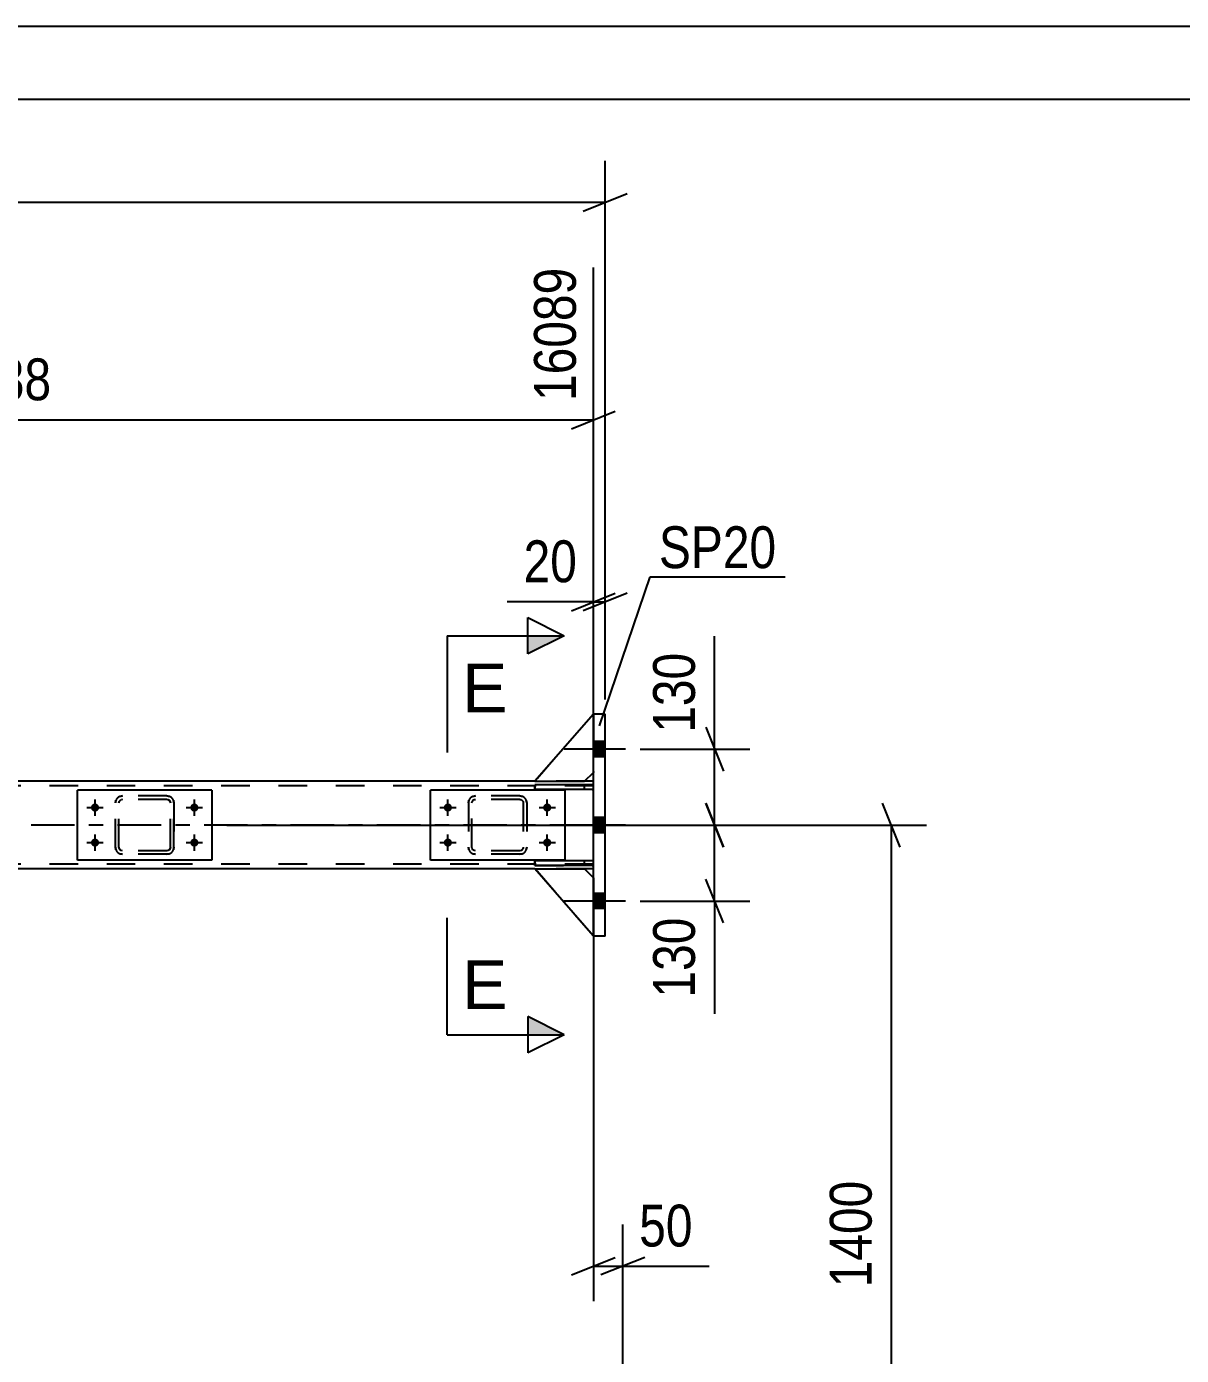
# Model space of a CAD drawing. Header units: millimetres. Extents: x -777 to 412, y -850 to -9.
# Drawn here: x -105.6 to -26.5, y -100.5 to -9.5 of the extents above; entities that cross this region are included whole.
import ezdxf

# ---------------------------------------------------------------- set-up
doc = ezdxf.new("R2010")
doc.units = ezdxf.units.MM
doc.linetypes.add('DXK_LINE_DOT2', pattern=[3.9198, 1.9599, -1.9599])
doc.linetypes.add('DXK_LINE_DOT3', pattern=[5.9187, 2.979, -0.9799, 0.9799, -0.9799])
doc.styles.add('Arial', font='ARIAL.TTF', dxfattribs={"height": 0.2})
doc.styles.add('Arial Narrow', font='ARIALN.TTF', dxfattribs={"height": 0.2})

# ---------------------------------------------------------------- blocks, each defined once
blk = doc.blocks.new('Unknown-570390744-1132')
at = {"color": 5, "linetype": 'Continuous'}
for p, q in [((412.086, -9.498), (-776.914, -9.498)), ((407.086, -14.498), (-771.914, -14.498))]:
    blk.add_line(p, q, dxfattribs=at)
blk = doc.blocks.new('Part-570390744-2735 - 2615')
at = {"color": 2, "linetype": 'Continuous'}
for p, q in [((-70.749, -61.743), (-70.749, -61.423)), ((-66.749, -61.423), (-70.749, -61.423)), ((-66.749, -61.743), (-70.749, -61.743)), ((-66.749, -61.743), (-66.749, -61.423))]:
    blk.add_line(p, q, dxfattribs=at)
at = {"color": 7, "linetype": 'DXK_LINE_DOT2'}
blk.add_line((-67.349, -61.743), (-67.349, -61.423), dxfattribs=at)
blk = doc.blocks.new('Part-570390744-2696 - 2615')
at = {"color": 7, "linetype": 'DXK_LINE_DOT2'}
for p, q in [((-66.749, -61.503), (-670.067, -61.503)), ((-67.349, -61.183), (-70.749, -61.183)), ((-66.749, -67.183), (-66.749, -61.183)), ((-66.749, -66.863), (-670.067, -66.863)), ((-67.349, -67.183), (-70.749, -67.183))]:
    blk.add_line(p, q, dxfattribs=at)
at = {"color": 2, "linetype": 'Continuous'}
for p, q in [((-70.749, -61.183), (-172.87, -61.183)), ((-66.749, -61.183), (-67.349, -61.183)), ((-70.749, -67.183), (-125.44, -67.183)), ((-66.749, -67.183), (-67.349, -67.183))]:
    blk.add_line(p, q, dxfattribs=at)
at = {"color": 7, "linetype": 'DXK_LINE_DOT3'}
blk.add_line((-66.749, -64.183), (-670.067, -64.183), dxfattribs=at)
blk = doc.blocks.new('Part-570390744-2850 - 2615')
at = {"color": 7, "linetype": 'DXK_LINE_DOT2'}
for p, q in [((-99.467, -62.663), (-99.431, -62.479)), ((-99.431, -62.479), (-99.467, -62.663)), ((-99.467, -65.703), (-99.467, -62.663)), ((-99.467, -62.663), (-99.467, -62.663)), ((-99.467, -65.703), (-99.467, -62.663)), ((-99.227, -62.663), (-99.209, -62.571)), ((-99.209, -62.571), (-99.227, -62.663)), ((-99.227, -65.703), (-99.227, -62.663)), ((-99.227, -62.663), (-99.227, -62.663)), ((-99.227, -65.703), (-99.227, -62.663)), ((-99.209, -62.571), (-99.157, -62.493)), ((-99.157, -62.493), (-99.209, -62.571)), ((-99.171, -62.219), (-98.987, -62.183)), ((-98.987, -62.183), (-99.171, -62.219)), ((-99.157, -62.493), (-99.079, -62.441)), ((-98.987, -62.423), (-99.079, -62.441)), ((-95.947, -62.183), (-98.987, -62.183)), ((-95.947, -62.423), (-98.987, -62.423)), ((-95.947, -62.183), (-95.764, -62.219)), ((-95.764, -62.219), (-95.947, -62.183)), ((-95.855, -62.441), (-95.947, -62.423)), ((-95.855, -62.441), (-95.778, -62.493)), ((-95.778, -62.493), (-95.855, -62.441)), ((-95.778, -62.493), (-95.725, -62.571)), ((-95.725, -62.571), (-95.778, -62.493)), ((-95.725, -62.571), (-95.707, -62.663)), ((-95.707, -62.663), (-95.725, -62.571)), ((-95.707, -65.703), (-95.707, -62.663)), ((-95.707, -62.663), (-95.707, -62.663)), ((-95.707, -65.703), (-95.707, -62.663)), ((-95.504, -62.479), (-95.467, -62.663)), ((-95.467, -62.663), (-95.504, -62.479)), ((-95.467, -65.703), (-95.467, -62.663)), ((-95.467, -62.663), (-95.467, -62.663)), ((-95.467, -62.663), (-95.467, -65.703)), ((-99.467, -65.703), (-99.467, -65.703)), ((-99.431, -65.886), (-99.467, -65.703)), ((-99.467, -65.703), (-99.431, -65.886)), ((-99.227, -65.703), (-99.227, -65.703)), ((-99.209, -65.794), (-99.227, -65.703)), ((-99.227, -65.703), (-99.209, -65.794)), ((-99.157, -65.872), (-99.209, -65.794)), ((-99.209, -65.794), (-99.157, -65.872)), ((-98.987, -66.183), (-99.171, -66.146)), ((-99.171, -66.146), (-98.987, -66.183)), ((-99.079, -65.924), (-99.157, -65.872)), ((-99.157, -65.872), (-99.079, -65.924)), ((-98.987, -65.943), (-99.079, -65.924)), ((-95.947, -65.943), (-98.987, -65.943)), ((-95.947, -66.183), (-98.987, -66.183)), ((-95.855, -65.924), (-95.947, -65.943)), ((-95.764, -66.146), (-95.947, -66.183)), ((-95.947, -66.183), (-95.764, -66.146)), ((-95.778, -65.872), (-95.855, -65.924)), ((-95.725, -65.794), (-95.778, -65.872)), ((-95.778, -65.872), (-95.725, -65.794)), ((-95.707, -65.703), (-95.725, -65.794)), ((-95.725, -65.794), (-95.707, -65.703)), ((-95.707, -65.703), (-95.707, -65.703)), ((-95.467, -65.703), (-95.504, -65.886)), ((-95.504, -65.886), (-95.467, -65.703)), ((-95.467, -65.703), (-95.467, -65.703))]:
    blk.add_line(p, q, dxfattribs=at)
for centre, start, end in [((-98.987, -62.663), 112.5, 157.5), ((-98.987, -62.663), 112.5, 157.5), ((-95.947, -62.663), 22.5, 67.5), ((-95.947, -62.663), 22.5, 67.5), ((-98.987, -65.703), 202.5, 247.5), ((-98.987, -65.703), 202.5, 247.5), ((-95.947, -65.703), 292.5, 337.5), ((-95.947, -65.703), 292.5, 337.5)]:
    blk.add_arc(centre, 0.48, start, end, dxfattribs=at)
blk = doc.blocks.new('Part-570390744-3134 - 2615')
at = {"color": 2, "linetype": 'Continuous'}
for p, q in [((-66.749, -56.583), (-70.749, -61.183)), ((-67.349, -61.183), (-66.749, -60.583)), ((-70.749, -61.183), (-67.349, -61.183))]:
    blk.add_line(p, q, dxfattribs=at)
at = {"color": 7, "linetype": 'DXK_LINE_DOT2'}
blk.add_line((-66.749, -56.583), (-66.749, -60.583), dxfattribs=at)
blk = doc.blocks.new('Part-570390744-2815 - 2615')
at = {"color": 2, "linetype": 'Continuous'}
for p, q in [((-66.749, -71.783), (-66.749, -56.583)), ((-65.949, -56.583), (-66.749, -56.583)), ((-65.949, -71.783), (-65.949, -56.583)), ((-65.949, -71.783), (-66.749, -71.783))]:
    blk.add_line(p, q, dxfattribs=at)
blk = doc.blocks.new('Part-570390744-3152 - 2615')
at = {"color": 2, "linetype": 'Continuous'}
for p, q in [((-70.749, -67.183), (-67.349, -67.183)), ((-66.749, -71.783), (-70.749, -67.183)), ((-67.349, -67.183), (-66.749, -67.783))]:
    blk.add_line(p, q, dxfattribs=at)
at = {"color": 7, "linetype": 'DXK_LINE_DOT2'}
blk.add_line((-66.749, -67.783), (-66.749, -71.783), dxfattribs=at)
blk = doc.blocks.new('Part-570390744-2891 - 2615')
at = {"color": 2, "linetype": 'Continuous'}
for p, q in [((-68.709, -61.782), (-77.909, -61.782)), ((-77.909, -66.582), (-77.909, -61.782)), ((-68.709, -61.782), (-68.709, -66.582)), ((-68.709, -66.582), (-77.909, -66.582))]:
    blk.add_line(p, q, dxfattribs=at)
blk = doc.blocks.new('Part-570390744-3099 - 2615')
at = {"color": 2, "linetype": 'Continuous'}
for p, q in [((-70.749, -66.943), (-70.749, -66.623)), ((-66.749, -66.623), (-70.749, -66.623)), ((-66.749, -66.943), (-70.749, -66.943)), ((-66.749, -66.943), (-66.749, -66.623))]:
    blk.add_line(p, q, dxfattribs=at)
at = {"color": 7, "linetype": 'DXK_LINE_DOT2'}
blk.add_line((-67.349, -66.943), (-67.349, -66.623), dxfattribs=at)
blk = doc.blocks.new('Bolt-570390744-2964 - 2615')
at = {"linetype": 'Continuous'}
for points in [[(-76.709, -62.702, -1), (-76.709, -63.262, -1)], [(-69.909, -62.702, -1), (-69.909, -63.262, -1)], [(-76.709, -65.102, -1), (-76.709, -65.662, -1)], [(-69.909, -65.102, -1), (-69.909, -65.662, -1)]]:
    blk.add_hatch(color=1, dxfattribs=at).paths.add_polyline_path(points)
at = {"color": 1, "linetype": 'Continuous'}
for p, q in [((-76.709, -63.542), (-76.709, -62.422)), ((-69.909, -63.542), (-69.909, -62.422)), ((-77.269, -62.982), (-76.149, -62.982)), ((-70.469, -62.982), (-69.349, -62.982)), ((-77.269, -65.382), (-76.149, -65.382)), ((-76.709, -65.942), (-76.709, -64.822)), ((-70.469, -65.382), (-69.349, -65.382)), ((-69.909, -65.942), (-69.909, -64.822))]:
    blk.add_line(p, q, dxfattribs=at)
blk = doc.blocks.new('Bolt-570390744-2965 - 2615')
at = {"linetype": 'Continuous'}
for points in [[(-100.867, -62.703, -1), (-100.867, -63.263, -1)], [(-94.067, -62.703, -1), (-94.067, -63.263, -1)], [(-100.867, -65.103, -1), (-100.867, -65.663, -1)], [(-94.067, -65.103, -1), (-94.067, -65.663, -1)]]:
    blk.add_hatch(color=1, dxfattribs=at).paths.add_polyline_path(points)
at = {"color": 1, "linetype": 'Continuous'}
for p, q in [((-100.867, -63.543), (-100.867, -62.423)), ((-94.067, -63.543), (-94.067, -62.423)), ((-101.427, -62.983), (-100.307, -62.983)), ((-94.627, -62.983), (-93.507, -62.983)), ((-101.427, -65.383), (-100.307, -65.383)), ((-100.867, -65.943), (-100.867, -64.823)), ((-94.627, -65.383), (-93.507, -65.383)), ((-94.067, -65.943), (-94.067, -64.823))]:
    blk.add_line(p, q, dxfattribs=at)
blk = doc.blocks.new('Part-570390744-3135 - 2615')
at = {"color": 7, "linetype": 'DXK_LINE_DOT2'}
for p, q in [((-66.749, -56.583), (-70.749, -61.183)), ((-66.749, -60.583), (-66.749, -56.583)), ((-67.349, -61.183), (-66.749, -60.583)), ((-70.749, -61.183), (-67.349, -61.183))]:
    blk.add_line(p, q, dxfattribs=at)
blk = doc.blocks.new('Part-570390744-2996 - 2615')
at = {"color": 7, "linetype": 'DXK_LINE_DOT2'}
for p, q in [((-75.309, -62.662), (-75.272, -62.478)), ((-75.272, -62.478), (-75.309, -62.662)), ((-75.309, -62.662), (-75.309, -65.702)), ((-75.069, -62.662), (-75.05, -62.57)), ((-75.069, -65.702), (-75.069, -62.662)), ((-75.05, -62.57), (-74.998, -62.492)), ((-75.012, -62.218), (-74.829, -62.182)), ((-74.829, -62.182), (-75.012, -62.218)), ((-74.998, -62.492), (-74.92, -62.44)), ((-74.92, -62.44), (-74.829, -62.422)), ((-71.789, -62.182), (-74.829, -62.182)), ((-71.789, -62.422), (-74.829, -62.422)), ((-71.789, -62.182), (-71.605, -62.218)), ((-71.605, -62.218), (-71.789, -62.182)), ((-71.789, -62.422), (-71.697, -62.44)), ((-71.697, -62.44), (-71.619, -62.492)), ((-71.619, -62.492), (-71.567, -62.57)), ((-71.567, -62.57), (-71.549, -62.662)), ((-71.549, -62.662), (-71.549, -65.702)), ((-71.345, -62.478), (-71.309, -62.662)), ((-71.309, -62.662), (-71.345, -62.478)), ((-71.309, -62.662), (-71.309, -65.702)), ((-75.272, -65.885), (-75.309, -65.702)), ((-75.309, -65.702), (-75.272, -65.885)), ((-75.05, -65.793), (-75.069, -65.702)), ((-74.998, -65.871), (-75.05, -65.793)), ((-74.829, -66.182), (-75.012, -66.145)), ((-75.012, -66.145), (-74.829, -66.182)), ((-74.92, -65.923), (-74.998, -65.871)), ((-74.829, -65.942), (-74.92, -65.923)), ((-71.789, -65.942), (-74.829, -65.942)), ((-71.789, -66.182), (-74.829, -66.182)), ((-71.697, -65.923), (-71.789, -65.942)), ((-71.605, -66.145), (-71.789, -66.182)), ((-71.789, -66.182), (-71.605, -66.145)), ((-71.619, -65.871), (-71.697, -65.923)), ((-71.567, -65.793), (-71.619, -65.871)), ((-71.549, -65.702), (-71.567, -65.793)), ((-71.309, -65.702), (-71.345, -65.885)), ((-71.345, -65.885), (-71.309, -65.702))]:
    blk.add_line(p, q, dxfattribs=at)
for centre, start, end in [((-74.829, -62.662), 112.5, 157.5), ((-74.829, -62.662), 112.5, 157.5), ((-71.789, -62.662), 22.5, 67.5), ((-71.789, -62.662), 22.5, 67.5), ((-74.829, -65.702), 202.5, 247.5), ((-74.829, -65.702), 202.5, 247.5), ((-71.789, -65.702), 292.5, 337.5), ((-71.789, -65.702), 292.5, 337.5)]:
    blk.add_arc(centre, 0.48, start, end, dxfattribs=at)
blk = doc.blocks.new('Part-570390744-3153 - 2615')
at = {"color": 7, "linetype": 'DXK_LINE_DOT2'}
for p, q in [((-70.749, -67.183), (-67.349, -67.183)), ((-66.749, -71.783), (-70.749, -67.183)), ((-67.349, -67.183), (-66.749, -67.783)), ((-66.749, -67.783), (-66.749, -71.783))]:
    blk.add_line(p, q, dxfattribs=at)
blk = doc.blocks.new('Part-570390744-3150 - 2615')
at = {"color": 7, "linetype": 'DXK_LINE_DOT2'}
for p, q in [((-66.749, -61.423), (-70.749, -61.423)), ((-70.749, -61.423), (-70.749, -61.743)), ((-70.749, -61.743), (-66.749, -61.743)), ((-67.349, -61.743), (-67.349, -61.423)), ((-66.749, -61.743), (-66.749, -61.423))]:
    blk.add_line(p, q, dxfattribs=at)
blk = doc.blocks.new('Part-570390744-3151 - 2615')
at = {"color": 7, "linetype": 'DXK_LINE_DOT2'}
for p, q in [((-66.749, -66.623), (-70.749, -66.623)), ((-70.749, -66.623), (-70.749, -66.943)), ((-70.749, -66.943), (-66.749, -66.943)), ((-67.349, -66.943), (-67.349, -66.623)), ((-66.749, -66.943), (-66.749, -66.623))]:
    blk.add_line(p, q, dxfattribs=at)
blk = doc.blocks.new('Part-570390744-3176 - 2615')
at = {"color": 2, "linetype": 'Continuous'}
for p, q in [((-92.867, -61.783), (-102.067, -61.783)), ((-102.067, -66.583), (-102.067, -61.783)), ((-92.867, -61.783), (-92.867, -66.583)), ((-92.867, -66.583), (-102.067, -66.583))]:
    blk.add_line(p, q, dxfattribs=at)
blk = doc.blocks.new('Bolt-570390744-3184 - 2615')
at = {"linetype": 'Continuous'}
for points in [[(-66.749, -58.463), (-66.749, -59.503), (-65.949, -59.503), (-65.949, -58.463)], [(-66.749, -58.463), (-66.749, -59.503), (-65.949, -59.503), (-65.949, -58.463)], [(-66.749, -58.463), (-66.749, -59.503), (-65.949, -59.503), (-65.949, -58.463)], [(-66.749, -63.663), (-66.749, -64.703), (-65.949, -64.703), (-65.949, -63.663)], [(-66.749, -63.663), (-66.749, -64.703), (-65.949, -64.703), (-65.949, -63.663)], [(-66.749, -68.863), (-66.749, -69.903), (-65.949, -69.903), (-65.949, -68.863)], [(-66.749, -68.863), (-66.749, -69.903), (-65.949, -69.903), (-65.949, -68.863)], [(-66.749, -68.863), (-66.749, -69.903), (-65.949, -69.903), (-65.949, -68.863)]]:
    blk.add_hatch(color=1, dxfattribs=at).paths.add_polyline_path(points)
at = {"color": 1, "linetype": 'Continuous'}
for p, q in [((-64.549, -58.983), (-68.749, -58.983)), ((-64.549, -58.983), (-68.749, -58.983)), ((-64.549, -58.983), (-68.749, -58.983)), ((-65.949, -58.463), (-66.749, -58.463)), ((-65.949, -58.463), (-66.749, -58.463)), ((-65.949, -58.463), (-66.749, -58.463)), ((-65.949, -59.503), (-66.749, -59.503)), ((-65.949, -59.503), (-66.749, -59.503)), ((-65.949, -59.503), (-66.749, -59.503)), ((-65.949, -63.663), (-66.749, -63.663)), ((-65.949, -63.663), (-66.749, -63.663)), ((-64.549, -64.183), (-68.749, -64.183)), ((-64.549, -64.183), (-68.749, -64.183)), ((-65.949, -64.703), (-66.749, -64.703)), ((-65.949, -64.703), (-66.749, -64.703)), ((-65.949, -68.863), (-66.749, -68.863)), ((-65.949, -68.863), (-66.749, -68.863)), ((-65.949, -68.863), (-66.749, -68.863)), ((-64.549, -69.383), (-68.749, -69.383)), ((-64.549, -69.383), (-68.749, -69.383)), ((-64.549, -69.383), (-68.749, -69.383)), ((-65.949, -69.903), (-66.749, -69.903)), ((-65.949, -69.903), (-66.749, -69.903)), ((-65.949, -69.903), (-66.749, -69.903))]:
    blk.add_line(p, q, dxfattribs=at)
blk = doc.blocks.new('StraightDimension-570390744-4169 - 2615')
at = {"color": 7, "linetype": 'Continuous'}
for p, q in [((-58.449, -58.983), (-58.449, -51.248)), ((-58.449, -58.983), (-58.449, -51.248)), ((-59.049, -57.483), (-57.849, -60.483)), ((-63.549, -58.983), (-56.049, -58.983)), ((-58.449, -64.183), (-58.449, -58.983)), ((-57.849, -65.683), (-59.049, -62.683)), ((-91.852, -64.183), (-56.049, -64.183))]:
    blk.add_line(p, q, dxfattribs=at)
at = {"color": 0}
blk.add_wipeout([(-59.199, -51.773), (-63.399, -51.773), (-63.399, -58.458), (-59.199, -58.458)], dxfattribs=at)
at = {"color": 3, "style": 'Arial Narrow'}
blk.add_text('130', height=2.8633, rotation=90.00021, dxfattribs=at).set_placement((-59.799, -57.858))
blk = doc.blocks.new('StraightDimension-570390744-4081 - 2615')
at = {"color": 7, "linetype": 'Continuous'}
for p, q in [((-65.949, -55.583), (-65.949, -18.683)), ((-707.587, -21.533), (-65.949, -21.533)), ((-67.449, -22.133), (-64.449, -20.933))]:
    blk.add_line(p, q, dxfattribs=at)
blk = doc.blocks.new('StraightDimension-570390744-4421 - 2615')
at = {"color": 7, "linetype": 'Continuous'}
for p, q in [((-66.749, -68.183), (-66.749, -96.791)), ((-64.739, -117.182), (-64.739, -91.541)), ((-68.249, -94.991), (-65.249, -93.791)), ((-66.749, -94.391), (-64.739, -94.391)), ((-63.239, -93.791), (-66.239, -94.991)), ((-64.739, -94.391), (-58.833, -94.391)), ((-64.739, -94.391), (-58.833, -94.391))]:
    blk.add_line(p, q, dxfattribs=at)
at = {"color": 0}
blk.add_wipeout([(-59.358, -93.641), (-59.358, -89.441), (-64.214, -89.441), (-64.214, -93.641)], dxfattribs=at)
at = {"color": 3, "style": 'Arial Narrow'}
blk.add_text('50', height=2.8633, dxfattribs=at).set_placement((-63.614, -93.041))
blk = doc.blocks.new('StraightDimension-570390744-4154 - 2615')
at = {"color": 7, "linetype": 'Continuous'}
for p, q in [((-59.049, -62.683), (-57.849, -65.683)), ((-91.852, -64.183), (-56.049, -64.183)), ((-58.449, -69.383), (-58.449, -64.183)), ((-57.849, -70.883), (-59.049, -67.883)), ((-63.549, -69.383), (-56.049, -69.383)), ((-58.449, -69.383), (-58.449, -77.117)), ((-58.449, -69.383), (-58.449, -77.117))]:
    blk.add_line(p, q, dxfattribs=at)
at = {"color": 0}
blk.add_wipeout([(-59.199, -69.908), (-63.399, -69.908), (-63.399, -76.592), (-59.199, -76.592)], dxfattribs=at)
at = {"color": 3, "style": 'Arial Narrow'}
blk.add_text('130', height=2.8633, rotation=90.00021, dxfattribs=at).set_placement((-59.799, -75.992))
blk = doc.blocks.new('StraightDimension-570390744-3317 - 2615')
at = {"color": 7, "linetype": 'Continuous'}
for p, q in [((-148.278, -66.183), (-148.278, -25.997)), ((-66.749, -60.183), (-66.749, -25.997)), ((-146.778, -35.838), (-149.778, -37.038)), ((-68.249, -37.038), (-65.249, -35.838)), ((-148.278, -36.438), (-66.749, -36.438))]:
    blk.add_line(p, q, dxfattribs=at)
at = {"color": 0}
blk.add_wipeout([(-103.257, -35.688), (-103.257, -31.488), (-111.77, -31.488), (-111.77, -35.688)], dxfattribs=at)
at = {"color": 3, "style": 'Arial Narrow'}
blk.add_text('2038', height=2.8633, dxfattribs=at).set_placement((-111.17, -35.088))
at = {"color": 0, "linetype": 'Continuous'}
blk.add_wipeout([(-67.349, -25.397), (-71.549, -25.397), (-71.549, -35.738), (-67.349, -35.738)], dxfattribs=at)
at = {"color": 3, "linetype": 'Continuous', "style": 'Arial Narrow'}
blk.add_text('16089', height=2.8633, rotation=90.00021, dxfattribs=at).set_placement((-67.949, -35.138))
blk = doc.blocks.new('StraightDimension-570390744-3794 - 2615')
at = {"color": 7, "linetype": 'Continuous'}
for p, q in [((-66.749, -55.583), (-66.749, -46.049)), ((-65.949, -55.583), (-65.949, -46.049)), ((-66.749, -48.899), (-72.655, -48.899)), ((-66.749, -48.899), (-72.655, -48.899)), ((-68.249, -49.499), (-65.249, -48.299)), ((-64.449, -48.299), (-67.449, -49.499)), ((-66.749, -48.899), (-65.949, -48.899))]:
    blk.add_line(p, q, dxfattribs=at)
at = {"color": 0}
blk.add_wipeout([(-67.274, -48.149), (-67.274, -43.949), (-72.13, -43.949), (-72.13, -48.149)], dxfattribs=at)
at = {"color": 3, "style": 'Arial Narrow'}
blk.add_text('20', height=2.8633, dxfattribs=at).set_placement((-71.53, -47.549))
blk = doc.blocks.new('StraightDimension-570390744-4313 - 2615')
at = {"color": 7, "linetype": 'Continuous'}
for p, q in [((-45.754, -65.683), (-46.954, -62.683)), ((-64.949, -64.183), (-43.954, -64.183)), ((-46.354, -120.182), (-46.354, -64.183)), ((-46.954, -118.682), (-45.754, -121.682)), ((-63.099, -120.182), (-43.954, -120.182))]:
    blk.add_line(p, q, dxfattribs=at)
at = {"color": 0}
blk.add_wipeout([(-47.104, -87.926), (-51.304, -87.926), (-51.304, -96.438), (-47.104, -96.438)], dxfattribs=at)
at = {"color": 3, "style": 'Arial Narrow'}
blk.add_text('1400', height=2.8633, rotation=90.00021, dxfattribs=at).set_placement((-47.704, -95.838))
blk = doc.blocks.new('Mark-570390744-2811 - 2615')
at = {"color": 30, "linetype": 'Continuous'}
for p, q in [((-66.327, -57.382), (-62.865, -47.185)), ((-62.865, -47.185), (-53.626, -47.185))]:
    blk.add_line(p, q, dxfattribs=at)
at = {"color": 0}
blk.add_wipeout([(-54.226, -46.585), (-54.226, -43.585), (-62.265, -43.585), (-62.265, -46.585)], dxfattribs=at)
blk.add_wipeout([(-54.226, -46.585), (-54.226, -43.585), (-62.265, -43.585), (-62.265, -46.585)], dxfattribs=at)
at = {"color": 3, "style": 'Arial Narrow'}
blk.add_text('SP20', height=2.8633, dxfattribs=at).set_placement((-62.265, -46.585))
blk = doc.blocks.new('SectionMark-570390744-4539 - 2615')
at = {"linetype": 'Continuous'}
for points in [[(-71.249, -52.46), (-71.249, -51.21), (-68.749, -51.21)], [(-71.249, -78.535), (-71.249, -77.285), (-68.749, -78.535)]]:
    blk.add_hatch(color=6, dxfattribs=at).paths.add_polyline_path(points)
at = {"color": 6, "linetype": 'Continuous'}
for p, q in [((-71.249, -52.46), (-71.249, -49.96)), ((-71.249, -49.96), (-68.749, -51.21)), ((-76.749, -51.21), (-76.749, -59.21)), ((-76.749, -51.21), (-68.749, -51.21)), ((-68.749, -51.21), (-71.249, -52.46)), ((-76.749, -78.535), (-76.749, -70.535)), ((-68.749, -78.535), (-71.249, -77.285)), ((-71.249, -77.285), (-71.249, -79.785)), ((-76.749, -78.535), (-68.749, -78.535)), ((-68.749, -78.535), (-71.249, -79.785))]:
    blk.add_line(p, q, dxfattribs=at)
at = {"color": 0, "linetype": 'Continuous'}
for points in [[(-72.639, -56.46), (-72.639, -52.96), (-75.749, -52.96), (-75.749, -56.46)], [(-72.639, -76.785), (-72.639, -73.285), (-75.749, -73.285), (-75.749, -76.785)]]:
    blk.add_wipeout(points, dxfattribs=at)
at = {"color": 3, "linetype": 'Continuous', "style": 'Arial'}
for p in [(-75.749, -56.46), (-75.749, -76.785)]:
    blk.add_text('E', height=3.343, dxfattribs=at).set_placement(p)

msp = doc.modelspace()

# ---------------------------------------------------------------- block references
for name in ['Unknown-570390744-1132', 'Part-570390744-3134 - 2615', 'Part-570390744-3135 - 2615', 'Part-570390744-2815 - 2615', 'Bolt-570390744-3184 - 2615', 'Part-570390744-2696 - 2615', 'Part-570390744-3176 - 2615', 'Part-570390744-2891 - 2615', 'Part-570390744-2735 - 2615', 'Part-570390744-3150 - 2615', 'Bolt-570390744-2965 - 2615', 'Part-570390744-2850 - 2615', 'Bolt-570390744-2964 - 2615', 'Part-570390744-2996 - 2615', 'Part-570390744-3099 - 2615', 'Part-570390744-3151 - 2615', 'Part-570390744-3152 - 2615', 'Part-570390744-3153 - 2615']:
    msp.add_blockref(name, (0, 0))

# ---------------------------------------------------------------- next in the draw order: block references
for name in ['StraightDimension-570390744-4169 - 2615', 'StraightDimension-570390744-4421 - 2615']:
    msp.add_blockref(name, (0, 0))

# ---------------------------------------------------------------- next in the draw order: block references
for name in ['StraightDimension-570390744-4081 - 2615', 'StraightDimension-570390744-4154 - 2615']:
    msp.add_blockref(name, (0, 0))

# ---------------------------------------------------------------- next in the draw order: block references
msp.add_blockref('StraightDimension-570390744-3317 - 2615', (0, 0))

# ---------------------------------------------------------------- next in the draw order: block references
for name in ['StraightDimension-570390744-3794 - 2615', 'StraightDimension-570390744-4313 - 2615']:
    msp.add_blockref(name, (0, 0))

# ---------------------------------------------------------------- next in the draw order: block references
for name in ['Mark-570390744-2811 - 2615', 'SectionMark-570390744-4539 - 2615']:
    msp.add_blockref(name, (0, 0))

doc.saveas('drawing.dxf')
